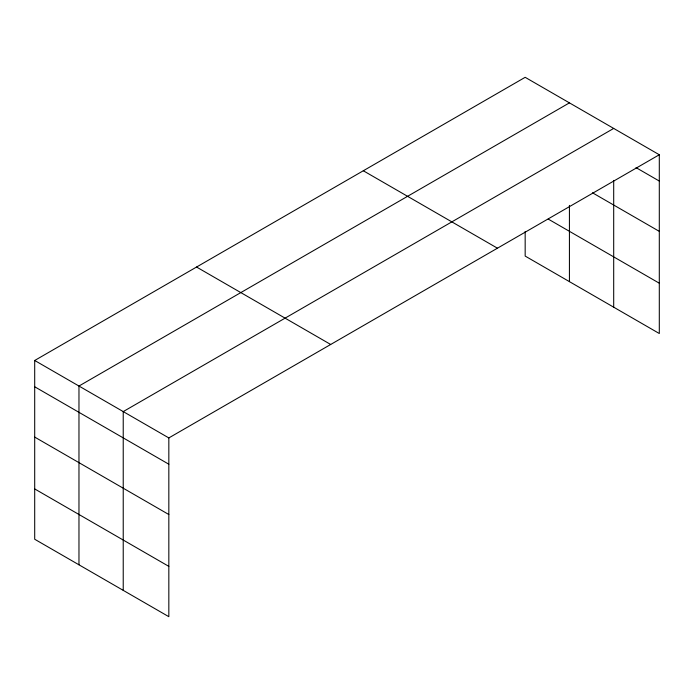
<?xml version="1.0" encoding="UTF-8"?>
<svg xmlns="http://www.w3.org/2000/svg" width="694" height="694" viewBox="0 0 694 694"><rect width="100%" height="100%" fill="white"/><g stroke="black" fill="none" stroke-linecap="round" stroke-linejoin="round"><path stroke-width="1.04" d="M34.7 360.481L168.833 437.923L168.833 616.688L34.7 539.247L34.7 360.481L525.167 77.312L659.3 154.753L659.3 333.519L525.167 256.077L525.167 231.458M569.427 102.868L78.969 386.038L78.969 564.795M613.696 128.425L123.228 411.594L123.228 590.351M168.833 437.923L659.3 154.753M636.034 167.618L659.3 181.056M592.485 192.793L659.3 231.362M548.217 219.07L659.3 283.204M363.309 170.759L497.451 248.2M196.549 267.034L330.691 344.476M34.7 386.775L168.833 464.217M34.7 437.09L168.833 514.532M34.7 488.932L168.833 566.373M613.696 180.414L613.696 307.19M569.427 205.398L569.427 281.634"/></g></svg>
